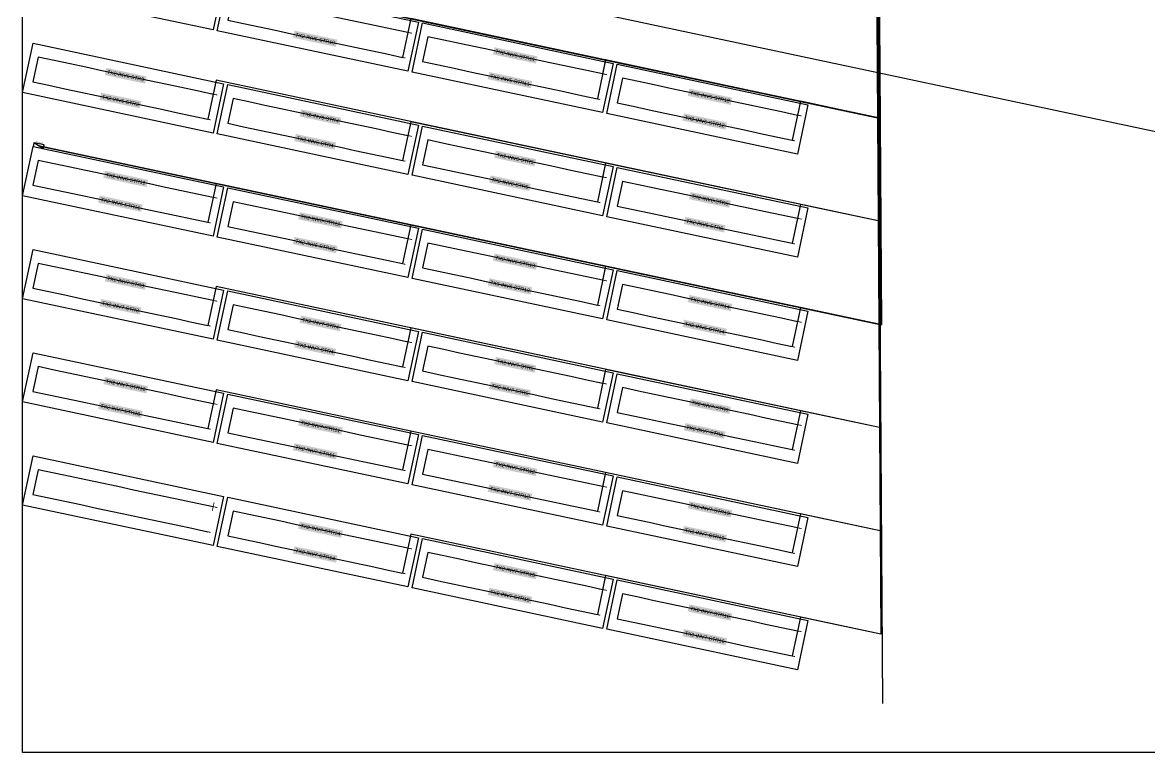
# Model space of a CAD drawing. Header units: metres. Extents: x 114 to 389, y 45 to 298.
# Drawn here: x 114 to 205.7, y 45 to 104.4 of the extents above; entities that cross this region are included whole.
import ezdxf

# ---------------------------------------------------------------- set-up
doc = ezdxf.new("R2010")
doc.units = ezdxf.units.M
doc.header["$MEASUREMENT"] = 0
for name, color, linetype in [('PVcase AC Cables (Inverter - Transformer)', 181, 'Continuous'), ('PVcase Corridor Center Line', 74, 'Continuous'), ('PVcase Device Numbering', 7, 'Continuous'), ('PVcase Inverters', 7, 'Continuous'), ('PVcase Polarity Symbols', 7, 'Continuous'), ('PVcase PV Area', 30, 'Continuous'), ('PVcase PV Modules (full frames)', 142, 'Continuous'), ('PVcase PV Modules (optimised)', 142, 'Continuous'), ('PVcase String Cables', 150, 'Continuous'), ('PVcase Stringing Numbers', 7, 'Continuous'), ('PVcase Strings', 92, 'Continuous'), ('PVcase Trenches', 7, 'Continuous')]:
    doc.layers.add(name, color=color, linetype=linetype)
doc.styles.get("Standard").update_dxf_attribs({"font": 'arial.ttf'})

# ---------------------------------------------------------------- blocks, each defined once
blk = doc.blocks.new('2P12@20DEG F FX A12 ID1 PVBlock')
at = {"layer": 'PVcase PV Modules (optimised)', "color": 0}
blk.add_polyline3d([(0, 0, 1.493), (15.51, -3.297, 1.493), (14.657, -7.308, 0), (-0.853, -4.011, 0)], close=True, dxfattribs=at)
blk = doc.blocks.new('PVcase Inverter (1st tier)')
at = {"layer": 'PVcase Inverters', "color": 0}
blk.add_lwpolyline([(0, 0), (850, 0), (850, 300), (0, 300)], close=True, dxfattribs=at)
blk.add_lwpolyline([(850, 0), (0, 300)], dxfattribs=at)

msp = doc.modelspace()

# ---------------------------------------------------------------- linework, layer by layer
at = {"layer": 'PVcase AC Cables (Inverter - Transformer)'}
for points in [[(325.5, 142.5), (325.121, 140.715), (304.526, 145.097), (226.746, 161.65), (183.302, 170.895), (183.898, 79.817), (115.3, 94.398)], [(325.5, 142.5), (325.121, 140.715), (304.526, 145.097), (226.746, 161.65), (183.302, 170.895), (183.788, 96.635), (115.3, 111.193)]]:
    msp.add_lwpolyline(points, dxfattribs=at)
at = {"layer": 'PVcase Corridor Center Line'}
msp.add_lwpolyline([(389, 56.696), (114, 115.149)], dxfattribs=at)
at = {"layer": 'PVcase PV Area'}
msp.add_lwpolyline([(114, 290.5), (389, 290.5), (389, 45), (114, 45)], close=True, dxfattribs=at)
at = {"layer": 'PVcase String Cables'}
for points in [[(115.3, 94.398), (183.898, 79.817), (183.302, 170.895), (226.667, 161.666), (227.669, 70.491), (227.762, 62.097), (281.088, 50.762), (280.845, 49.617)], [(115.3, 94.398), (183.898, 79.817), (183.302, 170.895), (226.667, 161.666), (227.669, 70.491), (227.762, 62.097), (281.088, 50.762), (280.417, 47.602)], [(115.3, 94.398), (183.898, 79.817), (183.302, 170.895), (226.667, 161.666), (227.669, 70.491), (227.762, 62.097), (265.236, 54.131), (264.993, 52.986)], [(115.3, 94.398), (183.898, 79.817), (183.302, 170.895), (226.667, 161.666), (227.669, 70.491), (227.762, 62.097), (265.236, 54.131), (264.565, 50.972)], [(115.3, 94.398), (183.898, 79.817), (183.302, 170.895), (226.667, 161.666), (227.669, 70.491), (227.762, 62.097), (249.385, 57.501), (249.141, 56.356)], [(115.3, 94.398), (183.898, 79.817), (183.302, 170.895), (226.667, 161.666), (227.669, 70.491), (227.762, 62.097), (249.385, 57.501), (248.713, 54.341)], [(115.3, 94.398), (183.898, 79.817), (183.302, 170.895), (226.746, 161.65), (304.448, 145.114), (304.885, 54.101), (296.94, 55.79), (296.697, 54.645)], [(115.3, 94.398), (183.898, 79.817), (183.302, 170.895), (226.746, 161.65), (304.448, 145.114), (304.885, 54.101), (296.94, 55.79), (296.268, 52.63)], [(115.3, 94.398), (183.898, 79.817), (183.302, 170.895), (226.746, 161.65), (304.448, 145.114), (304.885, 54.101), (281.088, 59.159), (280.845, 58.014)], [(115.3, 94.398), (183.898, 79.817), (183.302, 170.895), (226.746, 161.65), (304.448, 145.114), (304.885, 54.101), (281.088, 59.159), (280.417, 55.999)], [(115.3, 111.193), (183.788, 96.635), (183.302, 170.895), (226.667, 161.666), (227.484, 87.325), (227.669, 70.514), (265.236, 62.528), (264.993, 61.384)], [(115.3, 111.193), (183.788, 96.635), (183.302, 170.895), (226.667, 161.666), (227.484, 87.325), (227.669, 70.514), (265.236, 62.528), (264.565, 59.369)], [(115.3, 111.193), (183.788, 96.635), (183.302, 170.895), (226.667, 161.666), (227.484, 87.325), (227.669, 70.514), (249.385, 65.898), (249.141, 64.753)], [(115.3, 111.193), (183.788, 96.635), (183.302, 170.895), (226.667, 161.666), (227.484, 87.325), (227.669, 70.514), (249.385, 65.898), (248.713, 62.738)], [(115.3, 111.193), (183.788, 96.635), (183.302, 170.895), (226.746, 161.65), (304.448, 145.114), (304.804, 70.89), (304.845, 62.507), (296.94, 64.187), (296.697, 63.042)], [(115.3, 111.193), (183.788, 96.635), (183.302, 170.895), (226.746, 161.65), (304.448, 145.114), (304.804, 70.89), (304.845, 62.507), (296.94, 64.187), (296.268, 61.027)], [(115.3, 111.193), (183.788, 96.635), (183.302, 170.895), (226.746, 161.65), (304.448, 145.114), (304.804, 70.89), (304.845, 62.507), (281.088, 67.556), (280.845, 66.411)], [(115.3, 111.193), (183.788, 96.635), (183.302, 170.895), (226.746, 161.65), (304.448, 145.114), (304.804, 70.89), (304.845, 62.507), (281.088, 67.556), (280.417, 64.396)], [(115.3, 111.193), (183.788, 96.635), (183.302, 170.895), (226.667, 161.666), (227.484, 87.325), (227.577, 78.93), (265.236, 70.926), (264.993, 69.781)], [(115.3, 111.193), (183.788, 96.635), (183.302, 170.895), (226.667, 161.666), (227.484, 87.325), (227.577, 78.93), (265.236, 70.926), (264.565, 67.766)], [(115.3, 111.193), (183.788, 96.635), (183.302, 170.895), (226.667, 161.666), (227.484, 87.325), (227.577, 78.93), (249.385, 74.295), (249.141, 73.15)], [(115.3, 111.193), (183.788, 96.635), (183.302, 170.895), (226.667, 161.666), (227.484, 87.325), (227.577, 78.93), (249.385, 74.295), (248.713, 71.135)], [(115.3, 111.193), (183.788, 96.635), (183.302, 170.895), (226.746, 161.65), (304.526, 145.097), (349.618, 135.502), (349.43, 61.427), (384.865, 53.895), (384.621, 52.75)], [(115.3, 111.193), (183.788, 96.635), (183.302, 170.895), (226.746, 161.65), (304.526, 145.097), (349.618, 135.502), (349.43, 61.427), (384.865, 53.895), (384.193, 50.735)], [(115.3, 111.193), (183.788, 96.635), (183.302, 170.895), (226.746, 161.65), (304.526, 145.097), (349.618, 135.502), (349.43, 61.427), (369.013, 57.264), (368.77, 56.119)], [(115.3, 111.193), (183.788, 96.635), (183.302, 170.895), (226.746, 161.65), (304.526, 145.097), (349.618, 135.502), (349.43, 61.427), (369.013, 57.264), (368.341, 54.105)], [(115.3, 123.065), (183.51, 108.566), (183.588, 96.678), (177.312, 98.012), (177.068, 96.867)], [(115.3, 123.065), (183.51, 108.566), (183.588, 96.678), (177.312, 98.012), (176.64, 94.852)], [(115.3, 123.065), (183.51, 108.566), (183.588, 96.678), (161.46, 101.381), (161.216, 100.236)], [(115.3, 123.065), (183.51, 108.566), (183.588, 96.678), (161.46, 101.381), (160.788, 98.221)], [(115.3, 123.065), (183.51, 108.566), (183.588, 96.678), (145.608, 104.75), (145.365, 103.606)], [(115.3, 123.065), (183.51, 108.566), (183.588, 96.678), (145.608, 104.75), (144.936, 101.591)], [(115.3, 123.065), (183.51, 108.566), (183.588, 96.678), (129.756, 108.12), (129.513, 106.975)], [(115.3, 123.065), (183.51, 108.566), (183.588, 96.678), (129.756, 108.12), (129.084, 104.96)], [(115.3, 111.193), (183.588, 96.678), (183.698, 79.86), (177.312, 81.217), (177.068, 80.072)], [(115.3, 111.193), (183.588, 96.678), (183.698, 79.86), (177.312, 81.217), (176.64, 78.058)], [(115.3, 111.193), (183.588, 96.678), (183.698, 79.86), (161.46, 84.587), (161.216, 83.442)], [(115.3, 111.193), (183.588, 96.678), (183.698, 79.86), (161.46, 84.587), (160.788, 81.427)], [(115.3, 111.193), (183.588, 96.678), (183.698, 79.86), (145.608, 87.956), (145.365, 86.811)], [(115.3, 111.193), (183.588, 96.678), (183.698, 79.86), (145.608, 87.956), (144.936, 84.797)], [(115.3, 111.193), (183.588, 96.678), (183.698, 79.86), (129.756, 91.326), (129.513, 90.181)], [(115.3, 111.193), (183.588, 96.678), (183.698, 79.86), (129.756, 91.326), (129.084, 88.166)], [(115.3, 111.193), (183.588, 96.678), (183.643, 88.269), (177.312, 89.615), (177.068, 88.47)], [(115.3, 111.193), (183.588, 96.678), (183.643, 88.269), (177.312, 89.615), (176.64, 86.455)], [(115.3, 111.193), (183.588, 96.678), (183.643, 88.269), (161.46, 92.984), (161.216, 91.839)], [(115.3, 111.193), (183.588, 96.678), (183.643, 88.269), (161.46, 92.984), (160.788, 89.824)], [(115.3, 111.193), (183.588, 96.678), (183.643, 88.269), (145.608, 96.353), (145.365, 95.208)], [(115.3, 111.193), (183.588, 96.678), (183.643, 88.269), (145.608, 96.353), (144.936, 93.194)], [(115.3, 111.193), (183.588, 96.678), (183.643, 88.269), (129.756, 99.723), (129.513, 98.578)], [(115.3, 111.193), (183.588, 96.678), (183.643, 88.269), (129.756, 99.723), (129.084, 96.563)], [(115.3, 94.398), (183.698, 79.86), (183.863, 54.634), (177.312, 56.026), (177.068, 54.881)], [(115.3, 94.398), (183.698, 79.86), (183.863, 54.634), (177.312, 56.026), (176.64, 52.866)], [(115.3, 94.398), (183.698, 79.86), (183.863, 54.634), (161.46, 59.396), (161.216, 58.251)], [(115.3, 94.398), (183.698, 79.86), (183.863, 54.634), (161.46, 59.396), (160.788, 56.236)], [(115.3, 94.398), (183.698, 79.86), (183.863, 54.634), (145.608, 62.765), (145.365, 61.62)], [(115.3, 94.398), (183.698, 79.86), (183.863, 54.634), (145.608, 62.765), (144.936, 59.605)], [(115.3, 94.398), (183.698, 79.86), (183.808, 63.042), (177.312, 64.423), (177.068, 63.278)], [(115.3, 94.398), (183.698, 79.86), (183.808, 63.042), (177.312, 64.423), (176.64, 61.263)], [(115.3, 94.398), (183.698, 79.86), (183.808, 63.042), (161.46, 67.793), (161.216, 66.648)], [(115.3, 94.398), (183.698, 79.86), (183.808, 63.042), (161.46, 67.793), (160.788, 64.633)], [(115.3, 94.398), (183.698, 79.86), (183.808, 63.042), (145.608, 71.162), (145.365, 70.017)], [(115.3, 94.398), (183.698, 79.86), (183.808, 63.042), (145.608, 71.162), (144.936, 68.002)], [(115.3, 94.398), (183.698, 79.86), (183.808, 63.042), (129.756, 74.531), (129.513, 73.387)], [(115.3, 94.398), (183.698, 79.86), (183.808, 63.042), (129.756, 74.531), (129.084, 71.372)], [(115.3, 94.398), (183.698, 79.86), (183.753, 71.451), (177.312, 72.82), (177.068, 71.675)], [(115.3, 94.398), (183.698, 79.86), (183.753, 71.451), (177.312, 72.82), (176.64, 69.661)], [(115.3, 94.398), (183.698, 79.86), (183.753, 71.451), (161.46, 76.19), (161.216, 75.045)], [(115.3, 94.398), (183.698, 79.86), (183.753, 71.451), (161.46, 76.19), (160.788, 73.03)], [(115.3, 94.398), (183.698, 79.86), (183.753, 71.451), (145.608, 79.559), (145.365, 78.414)], [(115.3, 94.398), (183.698, 79.86), (183.753, 71.451), (145.608, 79.559), (144.936, 76.399)], [(115.3, 94.398), (183.698, 79.86), (183.753, 71.451), (129.756, 82.929), (129.513, 81.784)], [(115.3, 94.398), (183.698, 79.86), (183.753, 71.451), (129.756, 82.929), (129.084, 79.769)]]:
    msp.add_lwpolyline(points, dxfattribs=at)
at = {"layer": 'PVcase Strings'}
for points in [[(145.365, 103.606), (144.07, 103.881), (142.776, 104.156), (141.482, 104.431), (140.188, 104.706), (138.894, 104.981), (137.6, 105.256), (136.306, 105.531), (135.012, 105.806), (133.718, 106.081), (132.424, 106.356), (131.13, 106.631), (130.701, 104.616), (131.995, 104.341), (133.289, 104.066), (134.584, 103.791), (135.878, 103.516), (137.172, 103.241), (138.466, 102.966), (139.76, 102.691), (141.054, 102.416), (142.348, 102.141), (143.642, 101.866), (144.936, 101.591)], [(161.216, 100.236), (159.922, 100.511), (158.628, 100.786), (157.334, 101.061), (156.04, 101.336), (154.746, 101.611), (153.452, 101.887), (152.158, 102.162), (150.864, 102.437), (149.57, 102.712), (148.276, 102.987), (146.981, 103.262), (146.553, 101.247), (147.847, 100.972), (149.141, 100.697), (150.435, 100.422), (151.73, 100.147), (153.024, 99.872), (154.318, 99.597), (155.612, 99.322), (156.906, 99.047), (158.2, 98.771), (159.494, 98.496), (160.788, 98.221)], [(129.513, 98.578), (128.219, 98.853), (126.925, 99.128), (125.63, 99.403), (124.336, 99.678), (123.042, 99.953), (121.748, 100.228), (120.454, 100.503), (119.16, 100.778), (117.866, 101.053), (116.572, 101.329), (115.278, 101.604), (114.849, 99.589), (116.144, 99.314), (117.438, 99.039), (118.732, 98.764), (120.026, 98.489), (121.32, 98.213), (122.614, 97.938), (123.908, 97.663), (125.202, 97.388), (126.496, 97.113), (127.79, 96.838), (129.084, 96.563)], [(177.068, 96.867), (175.774, 97.142), (174.48, 97.417), (173.186, 97.692), (171.892, 97.967), (170.598, 98.242), (169.304, 98.517), (168.01, 98.792), (166.716, 99.067), (165.421, 99.342), (164.127, 99.617), (162.833, 99.892), (162.405, 97.878), (163.699, 97.603), (164.993, 97.328), (166.287, 97.052), (167.581, 96.777), (168.875, 96.502), (170.17, 96.227), (171.464, 95.952), (172.758, 95.677), (174.052, 95.402), (175.346, 95.127), (176.64, 94.852)], [(145.365, 95.208), (144.07, 95.483), (142.776, 95.759), (141.482, 96.034), (140.188, 96.309), (138.894, 96.584), (137.6, 96.859), (136.306, 97.134), (135.012, 97.409), (133.718, 97.684), (132.424, 97.959), (131.13, 98.234), (130.701, 96.219), (131.995, 95.944), (133.289, 95.669), (134.584, 95.394), (135.878, 95.119), (137.172, 94.844), (138.466, 94.569), (139.76, 94.294), (141.054, 94.019), (142.348, 93.744), (143.642, 93.469), (144.936, 93.194)], [(161.216, 91.839), (159.922, 92.114), (158.628, 92.389), (157.334, 92.664), (156.04, 92.939), (154.746, 93.214), (153.452, 93.489), (152.158, 93.764), (150.864, 94.04), (149.57, 94.315), (148.276, 94.59), (146.981, 94.865), (146.553, 92.85), (147.847, 92.575), (149.141, 92.3), (150.435, 92.025), (151.73, 91.75), (153.024, 91.475), (154.318, 91.2), (155.612, 90.924), (156.906, 90.649), (158.2, 90.374), (159.494, 90.099), (160.788, 89.824)], [(129.513, 90.181), (128.219, 90.456), (126.925, 90.731), (125.63, 91.006), (124.336, 91.281), (123.042, 91.556), (121.748, 91.831), (120.454, 92.106), (119.16, 92.381), (117.866, 92.656), (116.572, 92.931), (115.278, 93.206), (114.849, 91.192), (116.144, 90.917), (117.438, 90.642), (118.732, 90.366), (120.026, 90.091), (121.32, 89.816), (122.614, 89.541), (123.908, 89.266), (125.202, 88.991), (126.496, 88.716), (127.79, 88.441), (129.084, 88.166)], [(177.068, 88.47), (175.774, 88.745), (174.48, 89.02), (173.186, 89.295), (171.892, 89.57), (170.598, 89.845), (169.304, 90.12), (168.01, 90.395), (166.716, 90.67), (165.421, 90.945), (164.127, 91.22), (162.833, 91.495), (162.405, 89.481), (163.699, 89.205), (164.993, 88.93), (166.287, 88.655), (167.581, 88.38), (168.875, 88.105), (170.17, 87.83), (171.464, 87.555), (172.758, 87.28), (174.052, 87.005), (175.346, 86.73), (176.64, 86.455)], [(145.365, 86.811), (144.07, 87.086), (142.776, 87.361), (141.482, 87.637), (140.188, 87.912), (138.894, 88.187), (137.6, 88.462), (136.306, 88.737), (135.012, 89.012), (133.718, 89.287), (132.424, 89.562), (131.13, 89.837), (130.701, 87.822), (131.995, 87.547), (133.289, 87.272), (134.584, 86.997), (135.878, 86.722), (137.172, 86.447), (138.466, 86.172), (139.76, 85.897), (141.054, 85.622), (142.348, 85.347), (143.642, 85.072), (144.936, 84.797)], [(161.216, 83.442), (159.922, 83.717), (158.628, 83.992), (157.334, 84.267), (156.04, 84.542), (154.746, 84.817), (153.452, 85.092), (152.158, 85.367), (150.864, 85.642), (149.57, 85.918), (148.276, 86.193), (146.981, 86.468), (146.553, 84.453), (147.847, 84.178), (149.141, 83.903), (150.435, 83.628), (151.73, 83.353), (153.024, 83.078), (154.318, 82.802), (155.612, 82.527), (156.906, 82.252), (158.2, 81.977), (159.494, 81.702), (160.788, 81.427)], [(129.513, 81.784), (128.219, 82.059), (126.925, 82.334), (125.63, 82.609), (124.336, 82.884), (123.042, 83.159), (121.748, 83.434), (120.454, 83.709), (119.16, 83.984), (117.866, 84.259), (116.572, 84.534), (115.278, 84.809), (114.849, 82.795), (116.144, 82.52), (117.438, 82.244), (118.732, 81.969), (120.026, 81.694), (121.32, 81.419), (122.614, 81.144), (123.908, 80.869), (125.202, 80.594), (126.496, 80.319), (127.79, 80.044), (129.084, 79.769)], [(177.068, 80.072), (175.774, 80.348), (174.48, 80.623), (173.186, 80.898), (171.892, 81.173), (170.598, 81.448), (169.304, 81.723), (168.01, 81.998), (166.716, 82.273), (165.421, 82.548), (164.127, 82.823), (162.833, 83.098), (162.405, 81.083), (163.699, 80.808), (164.993, 80.533), (166.287, 80.258), (167.581, 79.983), (168.875, 79.708), (170.17, 79.433), (171.464, 79.158), (172.758, 78.883), (174.052, 78.608), (175.346, 78.333), (176.64, 78.058)], [(145.365, 78.414), (144.07, 78.689), (142.776, 78.964), (141.482, 79.239), (140.188, 79.514), (138.894, 79.79), (137.6, 80.065), (136.306, 80.34), (135.012, 80.615), (133.718, 80.89), (132.424, 81.165), (131.13, 81.44), (130.701, 79.425), (131.995, 79.15), (133.289, 78.875), (134.584, 78.6), (135.878, 78.325), (137.172, 78.05), (138.466, 77.775), (139.76, 77.5), (141.054, 77.225), (142.348, 76.95), (143.642, 76.674), (144.936, 76.399)], [(161.216, 75.045), (159.922, 75.32), (158.628, 75.595), (157.334, 75.87), (156.04, 76.145), (154.746, 76.42), (153.452, 76.695), (152.158, 76.97), (150.864, 77.245), (149.57, 77.52), (148.276, 77.795), (146.981, 78.071), (146.553, 76.056), (147.847, 75.781), (149.141, 75.506), (150.435, 75.231), (151.73, 74.955), (153.024, 74.68), (154.318, 74.405), (155.612, 74.13), (156.906, 73.855), (158.2, 73.58), (159.494, 73.305), (160.788, 73.03)], [(129.513, 73.387), (128.219, 73.662), (126.925, 73.937), (125.63, 74.212), (124.336, 74.487), (123.042, 74.762), (121.748, 75.037), (120.454, 75.312), (119.16, 75.587), (117.866, 75.862), (116.572, 76.137), (115.278, 76.412), (114.849, 74.397), (116.144, 74.122), (117.438, 73.847), (118.732, 73.572), (120.026, 73.297), (121.32, 73.022), (122.614, 72.747), (123.908, 72.472), (125.202, 72.197), (126.496, 71.922), (127.79, 71.647), (129.084, 71.372)], [(177.068, 71.675), (175.774, 71.95), (174.48, 72.226), (173.186, 72.501), (171.892, 72.776), (170.598, 73.051), (169.304, 73.326), (168.01, 73.601), (166.716, 73.876), (165.421, 74.151), (164.127, 74.426), (162.833, 74.701), (162.405, 72.686), (163.699, 72.411), (164.993, 72.136), (166.287, 71.861), (167.581, 71.586), (168.875, 71.311), (170.17, 71.036), (171.464, 70.761), (172.758, 70.486), (174.052, 70.211), (175.346, 69.936), (176.64, 69.661)], [(145.365, 70.017), (144.07, 70.292), (142.776, 70.567), (141.482, 70.842), (140.188, 71.117), (138.894, 71.392), (137.6, 71.668), (136.306, 71.943), (135.012, 72.218), (133.718, 72.493), (132.424, 72.768), (131.13, 73.043), (130.701, 71.028), (131.995, 70.753), (133.289, 70.478), (134.584, 70.203), (135.878, 69.928), (137.172, 69.653), (138.466, 69.378), (139.76, 69.103), (141.054, 68.828), (142.348, 68.552), (143.642, 68.277), (144.936, 68.002)], [(161.216, 66.648), (159.922, 66.923), (158.628, 67.198), (157.334, 67.473), (156.04, 67.748), (154.746, 68.023), (153.452, 68.298), (152.158, 68.573), (150.864, 68.848), (149.57, 69.123), (148.276, 69.398), (146.981, 69.673), (146.553, 67.659), (147.847, 67.384), (149.141, 67.109), (150.435, 66.833), (151.73, 66.558), (153.024, 66.283), (154.318, 66.008), (155.612, 65.733), (156.906, 65.458), (158.2, 65.183), (159.494, 64.908), (160.788, 64.633)], [(129.513, 64.989), (128.219, 65.264), (126.925, 65.54), (125.63, 65.815), (124.336, 66.09), (123.042, 66.365), (121.748, 66.64), (120.454, 66.915), (119.16, 67.19), (117.866, 67.465), (116.572, 67.74), (115.278, 68.015), (114.849, 66), (116.144, 65.725), (117.438, 65.45), (118.732, 65.175), (120.026, 64.9), (121.32, 64.625), (122.614, 64.35), (123.908, 64.075), (125.202, 63.8), (126.496, 63.525), (127.79, 63.25), (129.084, 62.975)], [(177.068, 63.278), (175.774, 63.553), (174.48, 63.828), (173.186, 64.103), (171.892, 64.379), (170.598, 64.654), (169.304, 64.929), (168.01, 65.204), (166.716, 65.479), (165.421, 65.754), (164.127, 66.029), (162.833, 66.304), (162.405, 64.289), (163.699, 64.014), (164.993, 63.739), (166.287, 63.464), (167.581, 63.189), (168.875, 62.914), (170.17, 62.639), (171.464, 62.364), (172.758, 62.089), (174.052, 61.814), (175.346, 61.539), (176.64, 61.263)], [(145.365, 61.62), (144.07, 61.895), (142.776, 62.17), (141.482, 62.445), (140.188, 62.72), (138.894, 62.995), (137.6, 63.27), (136.306, 63.545), (135.012, 63.821), (133.718, 64.096), (132.424, 64.371), (131.13, 64.646), (130.701, 62.631), (131.995, 62.356), (133.289, 62.081), (134.584, 61.806), (135.878, 61.531), (137.172, 61.256), (138.466, 60.981), (139.76, 60.705), (141.054, 60.43), (142.348, 60.155), (143.642, 59.88), (144.936, 59.605)], [(161.216, 58.251), (159.922, 58.526), (158.628, 58.801), (157.334, 59.076), (156.04, 59.351), (154.746, 59.626), (153.452, 59.901), (152.158, 60.176), (150.864, 60.451), (149.57, 60.726), (148.276, 61.001), (146.981, 61.276), (146.553, 59.262), (147.847, 58.986), (149.141, 58.711), (150.435, 58.436), (151.73, 58.161), (153.024, 57.886), (154.318, 57.611), (155.612, 57.336), (156.906, 57.061), (158.2, 56.786), (159.494, 56.511), (160.788, 56.236)], [(177.068, 54.881), (175.774, 55.156), (174.48, 55.431), (173.186, 55.706), (171.892, 55.981), (170.598, 56.257), (169.304, 56.532), (168.01, 56.807), (166.716, 57.082), (165.421, 57.357), (164.127, 57.632), (162.833, 57.907), (162.405, 55.892), (163.699, 55.617), (164.993, 55.342), (166.287, 55.067), (167.581, 54.792), (168.875, 54.517), (170.17, 54.242), (171.464, 53.967), (172.758, 53.692), (174.052, 53.417), (175.346, 53.141), (176.64, 52.866)]]:
    msp.add_lwpolyline(points, dxfattribs=at)
at = {"layer": 'PVcase Trenches'}
msp.add_lwpolyline([(182.5, 278), (184, 49)], dxfattribs=at)

# ---------------------------------------------------------------- block references
at = {"layer": 'PVcase Inverters', "xscale": 0.001, "yscale": 0.001, "zscale": 0.001, "rotation": 348}
msp.add_blockref('PVcase Inverter (1st tier)', (114.853, 94.34), dxfattribs=at)
at = {"layer": 'PVcase PV Modules (full frames)', "color": 144, "true_color": 0x007ca5}
for p in [(114.853, 111.134, 0.8), (130.704, 107.765, 0.8), (146.556, 104.396, 0.8), (114.853, 102.737, 0.8), (162.408, 101.026, 0.8), (130.704, 99.368, 0.8), (146.556, 95.998, 0.8), (114.853, 94.34, 0.8), (162.408, 92.629, 0.8), (130.704, 90.971, 0.8), (146.556, 87.601, 0.8), (114.853, 85.943, 0.8), (162.408, 84.232, 0.8), (130.704, 82.574, 0.8), (146.556, 79.204, 0.8), (114.853, 77.546, 0.8), (162.408, 75.835, 0.8), (130.704, 74.177, 0.8), (146.556, 70.807, 0.8), (114.853, 69.149, 0.8), (162.408, 67.438, 0.8), (130.704, 65.779, 0.8), (146.556, 62.41, 0.8), (162.408, 59.041, 0.8)]:
    msp.add_blockref('2P12@20DEG F FX A12 ID1 PVBlock', p, dxfattribs=at)

# ---------------------------------------------------------------- texts
at = {"layer": 'PVcase Device Numbering', "insert": (115.351, 94.643), "char_height": 0.1, "attachment_point": 5, "rotation": 348}
msp.add_mtext('TX2-INV7', dxfattribs=at)
at = {"layer": 'PVcase Polarity Symbols', "color": 1, "char_height": 0.7, "attachment_point": 5, "rotation": 348}
for insert in [(145.365, 103.606), (161.216, 100.236), (129.513, 98.578), (177.068, 96.867), (145.365, 95.208), (161.216, 91.839), (129.513, 90.181), (177.068, 88.47), (145.365, 86.811), (161.216, 83.442), (129.513, 81.784), (177.068, 80.072), (145.365, 78.414), (161.216, 75.045), (129.513, 73.387), (177.068, 71.675), (145.365, 70.017), (161.216, 66.648), (129.513, 64.989), (177.068, 63.278), (145.365, 61.62), (161.216, 58.251), (177.068, 54.881)]:
    msp.add_mtext('＋', dxfattribs=dict(at, insert=insert))
at = {"layer": 'PVcase Polarity Symbols', "color": 7, "char_height": 0.7, "attachment_point": 5, "rotation": 348}
for insert in [(144.936, 101.591), (160.788, 98.221), (129.084, 96.563), (176.64, 94.852), (144.936, 93.194), (160.788, 89.824), (129.084, 88.166), (176.64, 86.455), (144.936, 84.797), (160.788, 81.427), (129.084, 79.769), (176.64, 78.058), (144.936, 76.399), (160.788, 73.03), (129.084, 71.372), (176.64, 69.661), (144.936, 68.002), (160.788, 64.633), (129.084, 62.975), (176.64, 61.263), (144.936, 59.605), (160.788, 56.236), (176.64, 52.866)]:
    msp.add_mtext('−', dxfattribs=dict(at, insert=insert))
at = {"layer": 'PVcase Stringing Numbers', "color": 18, "true_color": 0x000000, "char_height": 0.3, "attachment_point": 5, "rotation": 348, "bg_fill": 1, "box_fill_scale": 1.5, "bg_fill_color": 7, "bg_fill_true_color": 16777215, "bg_fill_transparency": 0}
for s, insert in [('TX2-INV5-STR10', (137.819, 103.104)), ('TX2-INV5-STR11', (154.099, 101.749)), ('TX2-INV6-STR3', (122.395, 100.091)), ('TX2-INV5-STR11', (153.671, 99.734)), ('TX2-INV6-STR3', (121.967, 98.076)), ('TX2-INV5-STR12', (169.951, 98.38)), ('TX2-INV6-STR4', (138.247, 96.721)), ('TX2-INV5-STR12', (169.523, 96.365)), ('TX2-INV6-STR4', (137.819, 94.707)), ('TX2-INV6-STR5', (154.099, 93.352)), ('TX2-INV6-STR11', (122.395, 91.694)), ('TX2-INV6-STR5', (153.671, 91.337)), ('TX2-INV6-STR11', (121.967, 89.679)), ('TX2-INV6-STR6', (169.951, 89.982)), ('TX2-INV6-STR12', (138.247, 88.324)), ('TX2-INV6-STR6', (169.523, 87.968)), ('TX2-INV6-STR12', (137.819, 86.309)), ('TX2-INV6-STR13', (154.099, 84.955)), ('TX2-INV7-STR3', (122.395, 83.297)), ('TX2-INV6-STR13', (153.671, 82.94)), ('TX2-INV7-STR3', (121.967, 81.282)), ('TX2-INV6-STR14', (169.951, 81.585)), ('TX2-INV7-STR4', (138.247, 79.927)), ('TX2-INV6-STR14', (169.523, 79.571)), ('TX2-INV7-STR4', (137.819, 77.912)), ('TX2-INV7-STR5', (154.099, 76.558)), ('TX2-INV7-STR10', (122.395, 74.899)), ('TX2-INV7-STR5', (153.671, 74.543)), ('TX2-INV7-STR10', (121.967, 72.885)), ('TX2-INV7-STR6', (169.951, 73.188)), ('TX2-INV7-STR11', (138.247, 71.53)), ('TX2-INV7-STR6', (169.523, 71.173)), ('TX2-INV7-STR11', (137.819, 69.515)), ('TX2-INV7-STR12', (154.099, 68.161)), ('TX2-INV7-STR12', (153.671, 66.146)), ('TX2-INV7-STR13', (169.951, 64.791)), ('TX2-INV7-STR14', (138.247, 63.133)), ('TX2-INV7-STR13', (169.523, 62.776)), ('TX2-INV7-STR14', (137.819, 61.118)), ('TX2-INV7-STR15', (154.099, 59.763)), ('TX2-INV7-STR15', (153.671, 57.749)), ('TX2-INV7-STR16', (169.951, 56.394)), ('TX2-INV7-STR16', (169.523, 54.379))]:
    msp.add_mtext(s, dxfattribs=dict(at, insert=insert))

doc.saveas('drawing.dxf')
